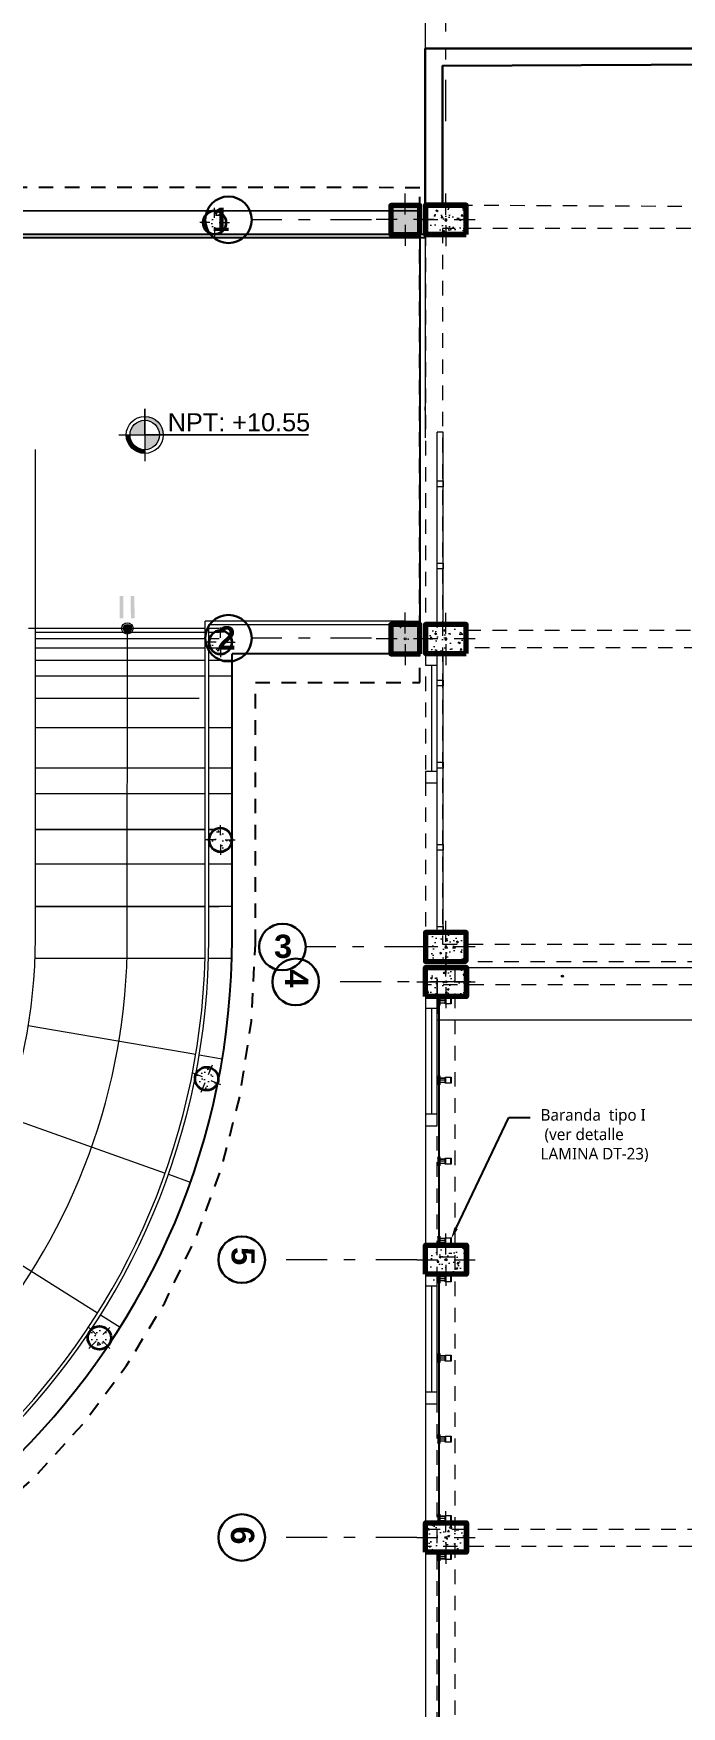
# Model space of a CAD drawing. Header units: metres. Extents: x 27 to 147, y -173 to 8.
# Drawn here: x 113.77 to 119.34, y -17.81 to -3.43 of the extents above; entities that cross this region are included whole.
import ezdxf
from ezdxf import colors
from ezdxf.entities.mleader import LeaderData, LeaderLine
from ezdxf.math import Vec2, Vec3

# ---------------------------------------------------------------- set-up
doc = ezdxf.new("R2010")
doc.units = ezdxf.units.M
for name, pattern in [('DASHED2', [0.375, 0.25, -0.125]), ('Dot & Dashed', [0.670277762413025, 0.352777767181396, -0.176388883590699, 0, -0.14111111164093]), ('HIDDEN2', [0.1875, 0.125, -0.0625]), ('Rayas', [282.22222328186047, 141.11111164093, -141.1111116409305]), ('RAYITAS2', [0.1875, 0.125, -0.0625])]:
    doc.linetypes.add(name, pattern=pattern)
for name, color, linetype, lineweight in [('05', 152, 'Continuous', 50), ('COLUMNAS 50', 32, 'Continuous', 70), ('Cotas varias El', 253, 'Continuous', 13), ('Equipamiento SR', 23, 'Continuous', 0), ('flechas', 180, 'Continuous', 15), ('GRAFO 0 BLANCO', 7, 'Continuous', 0), ('GRAFO 3', 22, 'Continuous', 30), ('GRAFO 4', 7, 'Continuous', 30), ('GRAFO00', 7, 'Continuous', 0), ('GRAFO01', 7, 'Continuous', 0), ('Letras El', 9, 'Continuous', 5), ('linea 001', 252, 'Continuous', 0), ('parasoles', 11, 'Continuous', 20), ('Proyeccciones', 1, 'DASHED2', 18), ('PROYECCION LOSA', 7, 'Rayas', 5), ('proyecciones', 1, 'DASHED2', 5), ('Structural - Bearing_Pen_No__20', 1, 'Continuous', 0), ('TEXTO 100', 7, 'Continuous', 20), ('Vanos', 140, 'Continuous', 5), ('vidrio templado', 150, 'Continuous', 5)]:
    doc.layers.add(name, color=color, linetype=linetype, lineweight=lineweight)
doc.layers.add('Structural - Bearing_Pen_No__169', color=7, linetype='Continuous', lineweight=13, true_color=0x68b353)
doc.layers.add('Structural - Bearing_Pen_No__28', color=7, linetype='Continuous', lineweight=35, true_color=0xa80f02)
doc.styles.add('Generales', font='trebuc.ttf', dxfattribs={"height": 0.1})
doc.styles.add('GENERATED_STYLE_1', font='arialbd.ttf')
doc.styles.add('JOS', font='arial.ttf', dxfattribs={"height": 1})

# ---------------------------------------------------------------- blocks, each defined once
blk = doc.blocks.new('columna pasillos')
at = {"layer": 'GRAFO 0 BLANCO'}
h = blk.add_hatch(dxfattribs=at)
h.set_pattern_fill('AR-CONC', color=256, scale=0.02399999999999999, angle=-90.00000079175783)
h.set_pattern_definition([(319.9999992082422, (0, 0), (-0.01506051477462154, -0.1721424436160628), [0.01799999999999999, -0.1979999999999999]), (264.9999992082422, (0, 0), (0.1805261125481726, 0.03330031757246919), [0.01439999999999999, -0.1583999999999999]), (10.45144366824218, (-0.001255042758233223, -0.01434520342265684), (0.1654655959138421, -0.1388421255010397), [0.01529764607999999, -0.1682741068799999]), (316.1841992082421, (0.04799999999999998, -6.63301485462505e-10), (-0.03972463092985215, -0.2561379188122313), [0.02699999999999999, -0.2969999999999999]), (6.635634698242177, (0.0446896060250406, -0.02134481941755587), (0.2337884610860787, -0.2243188701924863), [0.02294648207999999, -0.2524113023999999]), (261.1841631982422, (0.04799999999999998, -6.63301485462505e-10), (0.2337884609649843, -0.224318870043817), [0.02159999999999999, -0.2376000002399999]), (290.9999992082422, (0.03599999966834924, -0.0240000004974761), (-0.09662853573932795, -0.1432576911731422), [0.01799999999999999, -0.1979999999999999]), (235.9999992082422, (0.03599999966834924, -0.0240000004974761), (0.1740360100042875, -0.0583956820661451), [0.0144, -0.1584]), (341.4514439482422, (0.02794762174337869, -0.03593814134620205), (0.07740747388692112, -0.2016533714848699), [0.0152976456, -0.1682741068799999]), (307.4999992082422, (0, 0), (0.07989452487918647, -0.002918366380194698), [0, -0.15648, 0, -0.1608, 0, -0.1589999999999999]), (277.4999992082422, (0, 0), (0.09465880997929434, -0.063136690294185), [0, -0.09167999999999997, 0, -0.15288, 0, -0.06059999999999998]), (237.4999992082422, (7.39581156290693e-10, 0.05351999999999998), (-0.005413170986677214, -0.1281173846065747), [0, -0.05999999999999998, 0, -0.1871999999999999, 0, -0.2483999999999999]), (227.4999992082422, (1.071231899021946e-09, 0.07751999999999996), (0.02402519382561498, -0.1399646809741716), [0, -0.07799999999999999, 0, -0.12432, 0, -0.1763999999999999])])
h.paths.add_polyline_path([(-235.5346923206634, 35.02399061012053), (-235.7846922043217, 35.02399061004231), (-235.7846918552657, 34.67399061008165), (-235.5346919716073, 34.67399061016009)])
h.paths.add_polyline_path([(-235.6509782994193, 34.84899061014031, -1), (-235.6684059762088, 34.84899061014031, -1)], flags=16)
at = {"layer": 'COLUMNAS 50', "color": 1, "linetype": 'Continuous', "lineweight": 9}
for p, q in [((-235.659692137814, 35.09899060864817), (-235.659692137814, 34.9189906086481)), ((-235.7046921628762, 34.84899061014031), (-235.8846921628762, 34.84899061014031)), ((-235.6146921127519, 34.84899061014031), (-235.4346921127519, 34.84899061014031)), ((-235.659692137814, 34.77899066027092), (-235.659692137814, 34.59899066027086))]:
    blk.add_line(p, q, dxfattribs=at)
at = {"layer": 'COLUMNAS 50', "linetype": 'Continuous'}
blk.add_lwpolyline([(-235.7846922043217, 35.02399061004231), (-235.5346923206634, 35.02399061012053), (-235.5346919716073, 34.67399061016009), (-235.7846918552657, 34.67399061008165)], close=True, dxfattribs=at)
at = {"layer": 'COLUMNAS 50', "color": 1, "linetype": 'Continuous', "lineweight": 9}
blk.add_circle((-235.659692137814, 34.84899061014031), 0.0087138383947443, dxfattribs=at)
blk.add_point((-235.659692137814, 34.84899061014031), dxfattribs=at)
blk = doc.blocks.new('A$C080739DF')
at = {"layer": 'parasoles', "linetype": 'Continuous'}
h = blk.add_hatch(dxfattribs=at)
h.set_pattern_fill('LIGHTWEIGHT_CONCRETE', color=256, scale=0.001, style=0, pattern_type=2)
h.set_pattern_definition([(0, (184.8167124095916, -24.72910531852027), (0, 0.7794228634059974), [0.04875, -0.40125]), (0, (185.0417124095974, -24.33939390275224), (0, 0.7794228634059974), [0.04875, -0.40125]), (60.00000000000014, (184.8167124095916, -24.72910531852027), (-0.6750000000000032, 0.3897114317029972), [0.04875000000000001, -0.4012499999999999]), (60.00000000000014, (185.2667124096033, -24.72910531852027), (-0.6750000000000032, 0.3897114317029972), [0.04875000000000001, -0.4012499999999999]), (120.0000000000003, (184.8654624078035, -24.72910531852027), (0.6750000000000005, 0.3897114317030018), [0.04874999999999995, -0.4012499999999995]), (120.0000000000003, (185.31546241675, -24.72910531852027), (0.6750000000000005, 0.3897114317030018), [0.04874999999999995, -0.4012499999999995]), (0, (184.8167124095916, -24.65410531851954), (0, 0.15), [0, -0.15, 0, -0.225]), (44.99999999999999, (184.8917124096033, -24.65410531851954), (-0.1060660171779821, 0.1060660171779822), [0, -0.1125, 0, -0.1875])])
h.paths.add_polyline_path([(-1.989917751643588e-05, -3.036353831475935e-06), (0.09998010082830433, -3.036353831475935e-06), (0.09998010082830433, 0.09999696364471333), (-1.989917751643588e-05, 0.09999696364471333)])
for p, q in [((0.09998010082830433, 1.112497816962474), (-1.989917751643588e-05, 1.112497816962474)), ((-1.989917751643588e-05, 1.112497816962474), (-1.989917751643588e-05, 1.01249781696211)), ((-1.989917751643588e-05, 1.01249781696211), (0.09998010082830433, 1.01249781696211)), ((0.09998010082830433, 1.01249781696211), (0.09998010082830433, 1.112497816962474)), ((0.09998010082830433, 0.09999696364471333), (-1.989917751643588e-05, 0.09999696364471333)), ((-1.989917751643588e-05, 0.09999696364471333), (-1.989917751643588e-05, -3.036353831475935e-06)), ((0.09998010082830433, -3.036353831475935e-06), (0.09998010082830433, 0.09999696364471333)), ((-1.989917751643588e-05, -3.036353831475935e-06), (0.09998010082830433, -3.036353831475935e-06))]:
    blk.add_line(p, q, dxfattribs=at)
at = {"layer": 'parasoles', "linetype": 'Continuous', "flags": 128}
for points in [[(-1.990278639141252e-05, 1.012324422215585), (-1.989943945090999e-05, 0.09999695892079785)], [(0.04998010054890756, 0.09999695893898775), (0.04998009720196706, 1.012324422401122)]]:
    blk.add_lwpolyline(points, dxfattribs=at)
blk = doc.blocks.new('CC 20')
at = {"layer": 'Structural - Bearing_Pen_No__169', "linetype": 'Continuous', "lineweight": 13, "true_color": 0x68b353}
h = blk.add_hatch(dxfattribs=at)
h.set_pattern_fill('STRUCTURAL_CONCRETE', color=85, scale=0.5, style=0, pattern_type=2)
h.set_pattern_definition([(0, (2785.243095673833, 1847.384106738051), (0, 0.3117691577510656), [0.0300000011921, -0.1500000059605]), (0, (2785.333095677409, 1847.539991310553), (0, 0.3117691577510656), [0.0300000011921, -0.1500000059605]), (60.00000000000014, (2785.243095673833, 1847.384106738051), (-0.2700000107289013, 0.1558845788755322), [0.0300000011921, -0.1500000059605]), (60.00000000000014, (2785.423095680985, 1847.384106738051), (-0.2700000107289013, 0.1558845788755322), [0.0300000011921, -0.1500000059605]), (120.0000000000003, (2785.273095675025, 1847.384106738051), (0.2700000107289002, 0.1558845788755341), [0.03000000119209997, -0.1500000059604998]), (120.0000000000003, (2785.453095682177, 1847.384106738051), (0.2700000107289002, 0.1558845788755341), [0.03000000119209997, -0.1500000059604998]), (0, (2785.243095673833, 1847.414106739243), (0, 0.0600000023842), [0, -0.0600000023842, 0, -0.0900000035763]), (44.99999999999999, (2785.273095675025, 1847.414106739243), (-0.04242640855707682, 0.04242640855707686), [0, -0.04500000178815, 0, -0.07500000298025])])
h.paths.add_polyline_path([(2788.202981145824, 1849.662965080386), (2788.302981145824, 1849.762965080386), (2788.202981063535, 1849.862965080385), (2788.10385682874, 1849.776169994727)])
at = {"layer": 'Structural - Bearing_Pen_No__20', "color": 1, "linetype": 'Continuous', "lineweight": 0}
for p, q in [((2788.202981063535, 1849.802965025247), (2788.202981063535, 1849.890465025246)), ((2788.162981200963, 1849.762964998097), (2788.075481200963, 1849.762964998097)), ((2788.202981063535, 1849.722965025246), (2788.202981063535, 1849.635465025247)), ((2788.242981200963, 1849.762964998097), (2788.330481200963, 1849.762964998097))]:
    blk.add_line(p, q, dxfattribs=at)
at = {"layer": 'Structural - Bearing_Pen_No__28', "color": 14, "linetype": 'Continuous', "lineweight": 35, "true_color": 0xa80f02}
blk.add_circle((2788.202981145824, 1849.762965080386), 0.1, dxfattribs=at)
blk = doc.blocks.new('*U267')
blk.add_blockref('CC 20', (-2788.202981200963, -1849.762965025247))
blk = doc.blocks.new('*U268')
at = {"color": 0, "linetype": 'ByBlock', "lineweight": -2, "transparency": 16777216}
blk.add_blockref('*U267', (67.45851528284284, 266.2461616002437), dxfattribs=at)
for p, rotation in [((79.57709763880338, 266.2498742433697), 157.4999999999999), ((68.38166971346018, 264.0193994227056), 22.5), ((78.65530776094835, 264.0225468495708), 134.9999999999999), ((70.08669819041573, 262.3154153292195), 45), ((76.95132366746226, 262.3175183726152), 112.4999999999999), ((72.31402558421462, 261.3936254513645), 67.49999999999996), ((74.72456148992408, 261.3943639419979), 89.99999999999991)]:
    blk.add_blockref('*U267', p, dxfattribs=dict(at, rotation=rotation))

msp = doc.modelspace()

# ---------------------------------------------------------------- hatches: boundary and pattern name
at = {"layer": 'Equipamiento SR'}
msp.add_hatch(color=256, dxfattribs=at).paths.add_polyline_path([(114.5855552504401, -8.573433806805525, 1), (114.569074150171, -8.508286181109412, 1)])
at = {"layer": 'GRAFO 0 BLANCO', "true_color": 0x939598}
h = msp.add_hatch(color=252, dxfattribs=at)
h.dxf.hatch_style = 1
h.paths.add_polyline_path([(117.089485946429, -5.155578440579376), (117.0894859465072, -4.905578556921029), (116.8394859464676, -4.905578332543456), (116.8394859463889, -5.155578216201803)])
h = msp.add_hatch(color=252, dxfattribs=at)
h.dxf.hatch_style = 1
h.paths.add_polyline_path([(117.0894839747595, -8.758489214694038), (117.0894839748377, -8.50848933103569), (116.8394839747977, -8.508489106658118), (116.8394839747195, -8.758488990316465)])
at = {"layer": 'GRAFO00'}
h = msp.add_hatch(color=256, dxfattribs=at)
h.paths.add_polyline_path([(114.6370885168134, -8.262188138166067), (114.6050899623575, -8.262492277032521), (114.6069148030171, -8.454483605209617), (114.6389133574624, -8.454179464852274)])
h.paths.add_polyline_path([(114.5410928534545, -8.263100556254841), (114.5090942990187, -8.26340469810205), (114.5109191396793, -8.455396026278692), (114.5429176941141, -8.455091884431823)])
msp.add_hatch(color=256, dxfattribs=at).paths.add_polyline_path([(114.6098824402174, -8.532595473777207, 1), (114.5447469596338, -8.549124511101837, 1)])
at = {"layer": 'TEXTO 100', "ltscale": 1.3}
h = msp.add_hatch(color=256, dxfattribs=at)
edge = h.paths.add_edge_path()
edge.add_line((114.8523713324074, -6.878257272289943), (114.7259209945971, -6.878257270293943))
edge.add_line((114.7259209945971, -6.878257270293943), (114.7259209945971, -7.004707607854513))
edge.add_arc((114.7259209957203, -6.878257270293943), 0.1264503375606894, 269.9999994913017, 359.9999990956475)
edge = h.paths.add_edge_path()
edge.add_arc((114.7259209954706, -6.878257272289943), 0.1264503395565726, 90.00000039565423, 180)
edge.add_line((114.5994706567875, -6.878257272289943), (114.7259209945978, -6.878257270293943))
edge.add_line((114.7259209945971, -6.878257270293943), (114.7259209945971, -6.751806932733373))
edge = h.paths.add_edge_path()
edge.add_line((114.7259209945971, -6.719541344748933), (114.7259209945971, -6.751806932733373))
edge.add_arc((114.7259209937243, -6.878257272289943), 0.1264503395565726, 0, 89.99999960434582, ccw=False)
edge.add_line((114.8523713324074, -6.878257272289943), (114.8846369223879, -6.878257270293943))
edge.add_arc((114.7259209957203, -6.878257270293943), 0.1587159266678152, -1.272221872585407e-14, 90.00000040528428)
msp.add_hatch(color=256, dxfattribs=at).paths.add_polyline_path([(114.5994706567368, -6.878257270293943), (114.5672050667638, -6.878257270293943, 0.4163528812831421), (114.7270793825373, -7.036968970824773), (114.7270793825373, -7.004702302155152, -0.4168992925091289)])

# ---------------------------------------------------------------- linework, layer by layer
for p, q in [((115.47662045717, -11.20723488308957), (115.47662045717, -8.758488990316323)), ((116.8394839747195, -8.758488990316465), (115.47662045717, -8.758488990316295))]:
    msp.add_line(p, q)
at = {"linetype": 'HIDDEN2'}
msp.add_lwpolyline([(115.6764905383144, -11.25429133456623), (115.6764905383144, -9.005545469613764), (117.0895171268177, -9.005545666170491), (117.0895209435079, -4.753014794950388), (102.7204905383144, -4.74700279591147), (102.7204905383145, -11.25429133456623)], dxfattribs=at)
for points in [[(102.9204905383144, -4.947086493371614), (117.0894852083025, -4.952994034242977), (117.0894852083025, -7.002994116531511)], [(103.1204905377346, -11.20723480866778), (103.1204905377347, -5.152994076337478), (117.1363868179076, -5.152994076337478), (117.1363868179076, -5.182994076337451), (103.1504905377348, -5.182994076337451), (103.1504905377347, -11.20723480866778)], [(117.089485946429, -5.155578440579376), (117.0894829371569, -8.508489331034781)]]:
    msp.add_lwpolyline(points)
msp.add_arc((109.1984559447742, -11.20723488308957), 6.278164512395826, 180, 0)
msp.add_arc((109.1984905383144, -11.25429133456623), 6.478, 180, 0, dxfattribs=at)
at = {"layer": '05'}
for points in [[(117.4894839418495, -8.756792352429166), (117.4894839419277, -8.506792468770819), (117.1394839419672, -8.506792119714767), (117.1394839418888, -8.756792003373114)], [(117.4894839747204, -8.75679235042842), (117.4894839747986, -8.506792466770072), (117.1394839748382, -8.50679211771402), (117.1394839747597, -8.756792001372368)]]:
    msp.add_lwpolyline(points, close=True, dxfattribs=at)
msp.add_lwpolyline([(117.489485880648, -11.40378359007219), (117.4895414022419, -11.40378359012755), (117.4895414023201, -11.15378370646921), (117.1395414023597, -11.15378335741315), (117.1395414022812, -11.4037832369437)], dxfattribs=at)
at = {"layer": 'COLUMNAS 50', "color": 1, "linetype": 'Continuous', "lineweight": 9}
for p, q in [((116.964485946409, -4.982378568296355), (116.964485946409, -4.802378568296291)), ((116.8944859965397, -5.027378593358463), (116.7144859965398, -5.027378593358463)), ((117.2144859449169, -5.027378593358463), (117.0344859449166, -5.027378593358463)), ((116.964485946409, -5.072378618420572), (116.964485946409, -5.252378618420636)), ((116.9644839747395, -8.585289342410789), (116.9644839747395, -8.405289342410725)), ((116.8944840248702, -8.630289367472898), (116.7144840248699, -8.630289367472898)), ((116.9644839747395, -8.675289392535234), (116.9644839747395, -8.85528939253507)), ((117.214483973247, -8.630289367472898), (117.0344839732472, -8.630289367472898))]:
    msp.add_line(p, q, dxfattribs=at)
at = {"layer": 'COLUMNAS 50', "linetype": 'Continuous'}
for points in [[(117.089485946429, -5.155578440579376), (117.0894859465072, -4.905578556921029), (116.8394859464676, -4.905578332543456), (116.8394859463889, -5.155578216201803)], [(117.0894839747595, -8.758489214694038), (117.0894839748377, -8.50848933103569), (116.8394839747977, -8.508489106658118), (116.8394839747195, -8.758488990316465)]]:
    msp.add_lwpolyline(points, close=True, dxfattribs=at)
at = {"layer": 'COLUMNAS 50', "color": 1, "linetype": 'Continuous', "lineweight": 9}
for centre in [(116.9644839747395, -8.630289367472898), (118.3145867724803, -11.52878269937166), (118.3146876134888, -11.5287816888556)]:
    msp.add_circle(centre, 0.0087138383947443, dxfattribs=at)
for p in [(116.924216827386, -8.534234036137406), (116.9894552129264, -8.633489272864864), (118.3145867724803, -11.52878269937166), (118.3146876134888, -11.5287816888556)]:
    msp.add_point(p, dxfattribs=at)
at = {"layer": 'Cotas varias El', "linetype": 'Dot & Dashed'}
for p, q in [((117.3146337199891, -4.179995973124925), (117.3146337199891, -2.912228516107952)), ((116.6756039861463, -5.02888145456685), (115.6458336992219, -5.02888145456685)), ((116.6756039861463, -5.02888145456685), (115.6458336992219, -5.02888145456685)), ((116.6756039861454, -8.625120226242636), (115.645833699221, -8.625120226242636)), ((117.1391332526116, -11.27878473500291), (116.1093629656872, -11.27878473500291)), ((117.1391332526116, -11.27878473500291), (116.1093629656872, -11.27878473500291)), ((117.528117733881, -11.57878179278755), (116.223174345138, -11.57878179278755)), ((117.5281177338811, -11.5787820398282), (116.223174345138, -11.5787820398282)), ((117.0645859837649, -13.96625135241898), (115.7596425950219, -13.96625135241898)), ((117.0645859837649, -13.96625159945963), (115.7596425950219, -13.96625159945963)), ((117.0645867231681, -16.3537810557486), (115.7596433344251, -16.3537810557486)), ((117.0645867231681, -16.35378130278924), (115.7596433344251, -16.35378130278924))]:
    msp.add_line(p, q, dxfattribs=at)
at = {"layer": 'Cotas varias El'}
for p, q in [((117.1396874971316, -4.267291695822173), (117.1397429880466, -5.017609544632144)), ((117.2395866561231, -11.55378265998927), (117.2395866561231, -11.85378265998928)), ((117.2396874971316, -11.55378164947324), (117.2396874971316, -11.85378164947322)), ((117.2397016191617, -11.90378077287905), (127.5396570676629, -11.90378077287905))]:
    msp.add_line(p, q, dxfattribs=at)
msp.add_lwpolyline([(117.4894858806477, -11.45378288583147), (120.4394866470472, -11.45378237351095)], dxfattribs=at)
at = {"layer": 'Equipamiento SR'}
msp.add_circle((114.5773147003061, -8.540859993957298), 0.03360000000000191, dxfattribs=at)
msp.add_circle((114.5773147003061, -8.540859993957298), 0.03360000000000191, dxfattribs=at)
at = {"layer": 'flechas', "color": 7, "true_color": 0xffffff}
msp.add_arc((109.1984559447742, -11.20723488308957), 5.377965406460437, 280.5003547340533, 0, dxfattribs=at)
at = {"layer": 'GRAFO 3', "linetype": 'Continuous'}
for centre in [(115.4458302111941, -5.028867784355064), (115.4458302111941, -5.028867784355064), (115.4458302111933, -8.62510655603085), (115.9093629661544, -11.27877106479112), (116.023174345138, -11.5787820398282), (115.5596433344252, -13.96625159945963), (115.5596433344252, -16.35378112527714), (115.5596433344252, -16.35378137231778)]:
    msp.add_circle(centre, 0.2, dxfattribs=at)
at = {"layer": 'GRAFO 4', "linetype": 'Continuous'}
for points in [[(117.1369546259523, -3.556791944971145), (117.1369546259523, -3.656791944971168), (117.1369546259521, -4.903881511998968), (117.2843766783203, -4.903881511998968), (117.2843766783212, -3.706791944971165), (127.4423674356931, -3.656791944971168), (127.4423674356931, -4.903881586739364)], [(127.4423674356931, -8.933832548227551), (127.4423682833988, -10.55378521671245), (127.542425676756, -10.55378545825547), (127.5423673690572, -3.556791944971202), (117.1369546259523, -3.556791944971145)]]:
    msp.add_lwpolyline(points, dxfattribs=at)
msp.add_lwpolyline([(117.2394304554632, -8.631792281738306), (117.2394304554632, -8.631792281738306)], close=True, dxfattribs=at)
at = {"layer": 'GRAFO00'}
for centre, radius in [((114.5764213502302, -8.540372911468268), 0.04876075618795802), ((114.5773147003061, -8.540859993957298), 0.03360000000000191), ((114.5773147003061, -8.540859993957298), 0.03360000000000191)]:
    msp.add_circle(centre, radius, dxfattribs=at)
at = {"layer": 'GRAFO01'}
msp.add_line((117.1394858807656, -11.70378287150523), (117.1395866561231, -40.25378302024798), dxfattribs=at)
at = {"layer": 'GRAFO01', "color": 251, "linetype": 'DASHED2', "lineweight": 9, "ltscale": 0.4}
msp.add_lwpolyline([(116.8394231299954, -4.902994201198425), (116.8394231299954, -4.903607395216028)], dxfattribs=at)
at = {"layer": 'GRAFO01', "color": 251, "linetype": 'DASHED2', "lineweight": 9, "ltscale": 0.2}
for points in [[(117.1394858807656, -11.70378311854587), (117.1394858806873, -11.45378323488753), (117.4894858806478, -11.45378288583147), (117.4894858807262, -11.70378276948982)], [(117.1395867217741, -11.70378210802984), (117.1395867216958, -11.4537822243715), (117.4895867216563, -11.45378187531544), (117.4895867217347, -11.70378175897379)], [(117.1394851413622, -14.0912526781773), (117.139485141284, -13.84125279451895), (117.4894851412444, -13.8412524454629), (117.4894851413229, -14.09125232912125)], [(117.1395859823707, -14.09125142062062), (117.1395859822925, -13.84125153696228), (117.4895859822529, -13.84125118790623), (117.4895859823314, -14.09125107156457)], [(117.1395859823707, -14.09125166766127), (117.1395859822925, -13.84125178400292), (117.4895859822529, -13.84125143494687), (117.4895859823314, -14.09125131860522)], [(117.1394858807654, -16.47878238150692), (117.1394858806872, -16.22878249784857), (117.4894858806477, -16.22878214879252), (117.4894858807261, -16.47878203245087)], [(117.139586721774, -16.47878112395024), (117.1395867216957, -16.22878124029189), (117.4895867216562, -16.22878089123584), (117.4895867217346, -16.47878077489419)], [(117.139586721774, -16.47878137099089), (117.1395867216957, -16.22878148733254), (117.4895867216562, -16.22878113827649), (117.4895867217346, -16.47878102193484)]]:
    msp.add_lwpolyline(points, close=True, dxfattribs=at)
at = {"layer": 'linea 001'}
for p, q in [((113.7864213512346, -11.20723488308957), (113.7864213512346, -7.002994158626194)), ((116.9644839090418, -8.478489218846875), (115.2464213512341, -8.478571454058567)), ((115.2464213512341, -11.20723488308957), (115.2464213512341, -8.478571454058596)), ((115.2464213512341, -8.5409817704695), (113.7264213512347, -8.540981770469472)), ((115.2464213512341, -8.576832060678498), (113.7864213512345, -8.576832060678527)), ((114.5764213512346, -11.20723488308957), (114.5773147003061, -8.540859993957298)), ((115.2764213512341, -8.508571321061908), (116.9644839090418, -8.508489218846847)), ((115.2764213512341, -11.20723488308957), (115.2764213512341, -8.508571321061908)), ((115.3664213512347, -8.540981770469472), (115.2764213512341, -8.540981770469472)), ((115.3664213512347, -8.576832060678527), (115.2764213512341, -8.576832060678527)), ((115.2464213512341, -8.631717652990147), (113.7864213512345, -8.631717652990147)), ((115.2464213512341, -8.7113640187072), (113.7864213512345, -8.7113640187072)), ((115.3664213512347, -8.631717652990147), (115.2764213512341, -8.631717652990119)), ((115.3664213512347, -8.7113640187072), (115.2764213512341, -8.711364018707258)), ((115.2464213512341, -8.816044152690694), (113.7864213512345, -8.816044152690694)), ((115.47662045717, -8.816044152690694), (115.2764213512341, -8.816044152690665)), ((115.2464213512342, -8.950480074598119), (113.7864213512346, -8.950480074598119)), ((115.47662045717, -8.950480074598119), (115.2764213512341, -8.950480074598119)), ((115.1929036730034, -9.142227738140804), (113.7864213512345, -9.142227738140747)), ((115.2464213512341, -9.39533473455785), (113.7864213512345, -9.395334734557792)), ((115.47662045717, -9.39533473455782), (115.2764213512341, -9.395334734557792)), ((115.2464213512341, -9.742409107251802), (113.7864213512345, -9.742409107251746)), ((115.47662045717, -9.74240910725183), (115.2764213512341, -9.742409107251802)), ((115.2464213512341, -9.962731755315076), (113.7864213512345, -9.962731755315048)), ((115.47662045717, -9.962731755315048), (115.2764213512341, -9.96273175531502)), ((113.7864213512345, -10.26769981801968), (115.2464213512341, -10.26769981801968)), ((115.2464213512341, -10.26769981801968), (113.7864213512345, -10.26769981801968)), ((115.2764213512341, -10.26769981801971), (115.3353919273384, -10.26769981801968)), ((115.3353919273384, -10.26769981801968), (115.2764213512341, -10.26769981801971)), ((113.7864213512345, -10.56489686789806), (115.2464213512341, -10.56489686789806)), ((115.2764213512341, -10.56489686789803), (115.47662045717, -10.56489686789806)), ((113.7864213512345, -10.92981040569262), (115.2464213512341, -10.92981040569259)), ((115.2464213512341, -10.9298104056937), (113.7864213512345, -10.92981040569273)), ((115.2764213512341, -10.92981040569265), (115.3664213512347, -10.92981040569262)), ((115.47662045717, -10.92981040569379), (115.2764213512341, -10.92981040569367)), ((115.2439994696905, -11.37837531103955), (113.7832282971335, -11.37837531641722)), ((115.4742874115137, -11.37837531019181), (115.2740114285207, -11.37837531092907)), ((113.7252489317522, -11.95394220455094), (115.1643947824544, -12.19993793173771)), ((115.1939661795611, -12.20499262256814), (115.3913050182446, -12.23872409676201)), ((113.5255009472053, -12.73239327414737), (114.9009013869179, -13.2221794324781)), ((114.9291630124044, -13.23224352187023), (115.117761396929, -13.29940423780175)), ((113.0839909553112, -13.6469160615982), (114.3205918548153, -14.42307214215654)), ((114.3460014622721, -14.43902055472856), (114.5155674853891, -14.5454491526304))]:
    msp.add_line(p, q, dxfattribs=at)
for points in [[(117.1363868179076, -6.667025357892726), (117.1363868179076, -6.637025357892753)], [(116.9644839090418, -8.478489218846875), (117.0894829640823, -8.478489331034808)], [(117.0894829640823, -8.478489331034808), (117.0894829371569, -8.508489331034752)]]:
    msp.add_lwpolyline(points, dxfattribs=at)
for radius in [6.07796540645991, 6.047965406459909, 4.587965406460392]:
    msp.add_arc((109.1984559447742, -11.20723488308957), radius, 180, 0, dxfattribs=at)
at = {"layer": 'Proyeccciones', "color": 0, "linetype": 'Continuous'}
for points in [[(117.1394304225623, -5.055578556921025), (117.1394304225623, -4.905578556921034)], [(117.1394859465077, -6.904200415206127), (117.1394859465077, -4.953880243571682)], [(117.139742988176, -6.867609544632167), (117.139742988176, -4.917289372997722)]]:
    msp.add_lwpolyline(points, dxfattribs=at)
at = {"layer": 'PROYECCION LOSA'}
msp.add_lwpolyline([(117.1397411155438, -4.99229058399289), (117.1397411155438, -2.79229058399289)], dxfattribs=at)
at = {"layer": 'proyecciones', "linetype": 'RAYITAS2'}
for points in [[(117.1394858806873, -11.40378323488752), (127.4423674356931, -11.40378334440131), (127.4423674356931, -4.953882915452191), (117.1397435278091, -4.903881511998968)], [(117.2849578798676, -11.25378345655981), (127.2923674356931, -11.25378345655982), (127.2923674356931, -5.103882450054492), (117.2849578798676, -5.103882450054478)], [(117.4894284202947, -8.556792510435663), (127.3624229232012, -8.556792514437156), (127.3624229232012, -8.706792049039457), (117.4894284202947, -8.706792045037965)], [(127.5396429442279, -11.45378210214484), (127.5396429442279, -11.60378168822327), (117.1396874971316, -11.60378168822321), (117.1396874971316, -11.45378210214479)], [(127.5396287959973, -16.28125160189235), (127.5396287959973, -16.43125118797077), (117.1396874971317, -16.43125118797077), (117.1396874971317, -16.28125160189235)]]:
    msp.add_lwpolyline(points, close=True, dxfattribs=at)
at = {"layer": 'proyecciones', "linetype": 'HIDDEN2'}
for points in [[(117.3894859970254, -11.45378311266082), (117.3895868888388, -40.25378392956615), (117.2395866561231, -40.25378392956615), (117.2394857643097, -11.45378311266082)], [(117.3895868380339, -11.45378210214479), (117.3896877298473, -40.25378291905012), (117.2396874971316, -40.25378291905012), (117.2395866053182, -11.45378210214479)]]:
    msp.add_lwpolyline(points, close=True, dxfattribs=at)
at = {"layer": 'proyecciones', "linetype": 'RAYITAS2'}
for points in [[(117.38959197931, -13.94378264820164), (117.2395917465942, -13.94378269937163)], [(117.3896928203185, -13.94378163768561), (117.2396925876027, -13.94378168885562)]]:
    msp.add_lwpolyline(points, dxfattribs=at)
at = {"layer": 'TEXTO 100', "ltscale": 1.3}
msp.add_lwpolyline([(114.5029877262786, -6.878257270293943), (116.1338555863637, -6.878257270293943), (114.7270793825373, -6.878257270293943), (114.7270793825373, -6.654165616779608), (114.7270793825373, -7.102348927800307)], dxfattribs=at)
for radius in [0.1587159278333798, 0.1264503378603642]:
    msp.add_circle((114.7259209945971, -6.878257270293943), radius, dxfattribs=at)
at = {"layer": 'Vanos', "color": 145, "lineweight": 5}
msp.add_line((117.1395867216958, -11.45378197733086), (117.1395457604829, -40.10378274542691), dxfattribs=at)
at = {"layer": 'Vanos', "linetype": 'Continuous'}
for points in [[(117.2894885840149, -8.506792263183108), (117.289490232468, -6.853881217204098), (117.2383978888346, -6.853881217204098)], [(117.2394885840149, -8.506792213317958), (117.238408744506, -6.85388121720414)], [(117.239491927883, -7.272684650210003), (117.289491927883, -7.272684650210003), (117.289491927883, -7.322684650210014), (117.239491927883, -7.322684650210014), (117.239491927883, -7.272684650210003)], [(117.239491927883, -7.978832546827384), (117.289491927883, -7.978832546827384), (117.289491927883, -8.028832546827395), (117.239491927883, -8.028832546827395), (117.239491927883, -7.978832546827384)], [(117.2394890278144, -11.15378345708481), (117.239491418341, -8.756792257772751)], [(117.2394890606854, -11.15378345508406), (117.2394914512119, -8.756792255772034)], [(117.2894890278145, -11.15378350694996), (117.289491418341, -8.756792277104488)], [(117.2894890606854, -11.15378350494921), (117.2894914512119, -8.756792275103741)], [(117.2394911656568, -8.985159844627212), (117.2894911656568, -8.985159844627212), (117.2894911656568, -9.035159844627195), (117.2394911656568, -9.035159844627195), (117.2394911656568, -8.985159844627212)], [(117.2394918950121, -9.691487559991963), (117.2894918950121, -9.691487559991963), (117.2894918950121, -9.741487559991974), (117.2394918950121, -9.741487559991974), (117.2394918950121, -9.691487559991963)], [(117.2394918950121, -10.39763545660937), (117.2894918950121, -10.39763545660937), (117.2894918950121, -10.44763545660935), (117.2394918950121, -10.44763545660935), (117.2394918950121, -10.39763545660937)], [(117.2394918950121, -11.10378335322675), (117.2894918950121, -11.10378335322675), (117.2894918950121, -11.15378335322676), (117.2394918950121, -11.15378335322676), (117.2394918950121, -11.10378335322675)]]:
    msp.add_lwpolyline(points, dxfattribs=at)
at = {"layer": 'vidrio templado'}
for p, q in [((117.2612530258647, -11.76090432694575), (117.2612530258647, -11.72280432694576)), ((117.2612530258647, -11.76090432694575), (117.2612530258647, -11.72280432694576)), ((117.2612530262635, -11.7232042578522), (117.3079630262635, -11.7232042578522)), ((117.3079630262635, -11.7232042578522), (117.2612530262635, -11.7232042578522)), ((117.2612530262635, -11.7232042578522), (117.3079630262635, -11.7232042578522)), ((117.3079630262635, -11.7232042578522), (117.2612530262635, -11.7232042578522)), ((117.3079630262635, -11.7422542578522), (117.2612530262635, -11.7422542578522)), ((117.3079630262635, -11.7422542578522), (117.2612530262635, -11.7422542578522)), ((117.3079630262635, -11.76130425785219), (117.2612530262635, -11.76130425785219)), ((117.3079630262635, -11.76130425785219), (117.2612530262635, -11.76130425785219)), ((117.3079630262635, -11.76130425785219), (117.2612530262635, -11.76130425785219)), ((117.3079630262635, -11.76130425785219), (117.2612530262635, -11.76130425785219)), ((117.3079630262635, -11.7232042578522), (117.3079630262635, -11.76130425785219)), ((117.3079630262635, -11.7232042578522), (117.3079630262635, -11.76130425785219)), ((117.2612530258647, -12.44330273312049), (117.2612530258647, -12.40520273312051)), ((117.2612530258647, -12.40520273312051), (117.3079630258646, -12.40520273312051)), ((117.3079630258646, -12.40520273312051), (117.2612530258647, -12.40520273312051)), ((117.2612530258647, -12.44330273312049), (117.2612530258647, -12.40520273312051)), ((117.2612530258647, -12.40520273312051), (117.3079630258646, -12.40520273312051)), ((117.3079630258646, -12.40520273312051), (117.2612530258647, -12.40520273312051)), ((117.3079630258646, -12.4242527331205), (117.2612530258647, -12.4242527331205)), ((117.3079630258646, -12.4242527331205), (117.2612530258647, -12.4242527331205)), ((117.3079630258646, -12.44330273312049), (117.2612530258647, -12.44330273312049)), ((117.3079630258646, -12.44330273312049), (117.2612530258647, -12.44330273312049)), ((117.3079630258646, -12.44330273312049), (117.2612530258647, -12.44330273312049)), ((117.3079630258646, -12.44330273312049), (117.2612530258647, -12.44330273312049)), ((117.3079630258646, -12.40520273312051), (117.3079630258646, -12.44330273312049)), ((117.3079630258646, -12.40520273312051), (117.3079630258646, -12.44330273312049)), ((117.2612530258647, -13.13930273312046), (117.2612530258647, -13.10120273312048)), ((117.2612530258647, -13.10120273312048), (117.3079630258646, -13.10120273312048)), ((117.3079630258646, -13.10120273312048), (117.2612530258647, -13.10120273312048)), ((117.2612530258647, -13.13930273312046), (117.2612530258647, -13.10120273312048)), ((117.2612530258647, -13.10120273312048), (117.3079630258646, -13.10120273312048)), ((117.3079630258646, -13.10120273312048), (117.2612530258647, -13.10120273312048)), ((117.3079630258646, -13.12025273312047), (117.2612530258647, -13.12025273312047)), ((117.3079630258646, -13.12025273312047), (117.2612530258647, -13.12025273312047)), ((117.3079630258646, -13.13930273312046), (117.2612530258647, -13.13930273312046)), ((117.3079630258646, -13.13930273312046), (117.2612530258647, -13.13930273312046)), ((117.3079630258646, -13.13930273312046), (117.2612530258647, -13.13930273312046)), ((117.3079630258646, -13.13930273312046), (117.2612530258647, -13.13930273312046)), ((117.3079630258646, -13.10120273312048), (117.3079630258646, -13.13930273312046)), ((117.3079630258646, -13.10120273312048), (117.3079630258646, -13.13930273312046)), ((117.2612530258647, -13.82220268762028), (117.2612530258647, -13.78410268762029)), ((117.2612530258647, -13.78410268762029), (117.3079630258646, -13.78410268762029)), ((117.3079630258646, -13.78410268762029), (117.2612530258647, -13.78410268762029)), ((117.2612530258647, -13.82220268762028), (117.2612530258647, -13.78410268762029)), ((117.2612530258647, -13.78410268762029), (117.3079630258646, -13.78410268762029)), ((117.3079630258646, -13.78410268762029), (117.2612530258647, -13.78410268762029)), ((117.3079630258646, -13.80315268762029), (117.2612530258647, -13.80315268762029)), ((117.3079630258646, -13.80315268762029), (117.2612530258647, -13.80315268762029)), ((117.3079630258646, -13.78410268762029), (117.3079630258646, -13.82220268762028)), ((117.3079630258646, -13.78410268762029), (117.3079630258646, -13.82220268762028)), ((117.3079630258646, -13.82220268762028), (117.2612530258647, -13.82220268762028)), ((117.3079630258646, -13.82220268762028), (117.2612530258647, -13.82220268762028)), ((117.3079630258646, -13.82220268762028), (117.2612530258647, -13.82220268762028)), ((117.3079630258646, -13.82220268762028), (117.2612530258647, -13.82220268762028)), ((117.2612554069552, -14.14843403027372), (117.2612554069552, -14.11033403027374)), ((117.2612554069552, -14.14843403027372), (117.2612554069552, -14.11033403027374)), ((117.261255407354, -14.11073396118018), (117.307965407354, -14.11073396118018)), ((117.307965407354, -14.11073396118018), (117.261255407354, -14.11073396118018)), ((117.261255407354, -14.11073396118018), (117.307965407354, -14.11073396118018)), ((117.307965407354, -14.11073396118018), (117.261255407354, -14.11073396118018)), ((117.307965407354, -14.12978396118017), (117.261255407354, -14.12978396118017)), ((117.307965407354, -14.12978396118017), (117.261255407354, -14.12978396118017)), ((117.307965407354, -14.14883396118016), (117.261255407354, -14.14883396118016)), ((117.307965407354, -14.14883396118016), (117.261255407354, -14.14883396118016)), ((117.307965407354, -14.14883396118016), (117.261255407354, -14.14883396118016)), ((117.307965407354, -14.14883396118016), (117.261255407354, -14.14883396118016)), ((117.307965407354, -14.11073396118018), (117.307965407354, -14.14883396118016)), ((117.307965407354, -14.11073396118018), (117.307965407354, -14.14883396118016)), ((117.2612554069552, -14.83083243644846), (117.2612554069552, -14.79273243644848)), ((117.2612554069552, -14.79273243644848), (117.3079654069552, -14.79273243644848)), ((117.3079654069552, -14.79273243644848), (117.2612554069552, -14.79273243644848)), ((117.2612554069552, -14.83083243644846), (117.2612554069552, -14.79273243644848)), ((117.2612554069552, -14.79273243644848), (117.3079654069552, -14.79273243644848)), ((117.3079654069552, -14.79273243644848), (117.2612554069552, -14.79273243644848)), ((117.3079654069552, -14.79273243644848), (117.3079654069552, -14.83083243644846)), ((117.3079654069552, -14.79273243644848), (117.3079654069552, -14.83083243644846)), ((117.3079654069552, -14.81178243644847), (117.2612554069552, -14.81178243644847)), ((117.3079654069552, -14.81178243644847), (117.2612554069552, -14.81178243644847)), ((117.3079654069552, -14.83083243644846), (117.2612554069552, -14.83083243644846)), ((117.3079654069552, -14.83083243644846), (117.2612554069552, -14.83083243644846)), ((117.3079654069552, -14.83083243644846), (117.2612554069552, -14.83083243644846)), ((117.3079654069552, -14.83083243644846), (117.2612554069552, -14.83083243644846)), ((117.2612554069552, -15.52683243644843), (117.2612554069552, -15.48873243644845)), ((117.2612554069552, -15.48873243644845), (117.3079654069552, -15.48873243644845)), ((117.3079654069552, -15.48873243644845), (117.2612554069552, -15.48873243644845)), ((117.2612554069552, -15.52683243644843), (117.2612554069552, -15.48873243644845)), ((117.2612554069552, -15.48873243644845), (117.3079654069552, -15.48873243644845)), ((117.3079654069552, -15.48873243644845), (117.2612554069552, -15.48873243644845)), ((117.3079654069552, -15.50778243644844), (117.2612554069552, -15.50778243644844)), ((117.3079654069552, -15.50778243644844), (117.2612554069552, -15.50778243644844)), ((117.3079654069552, -15.52683243644843), (117.2612554069552, -15.52683243644843)), ((117.3079654069552, -15.52683243644843), (117.2612554069552, -15.52683243644843)), ((117.3079654069552, -15.52683243644843), (117.2612554069552, -15.52683243644843)), ((117.3079654069552, -15.52683243644843), (117.2612554069552, -15.52683243644843)), ((117.3079654069552, -15.48873243644845), (117.3079654069552, -15.52683243644843)), ((117.3079654069552, -15.48873243644845), (117.3079654069552, -15.52683243644843)), ((117.2612554069552, -16.20973239094825), (117.2612554069552, -16.17163239094826)), ((117.2612554069552, -16.17163239094826), (117.3079654069552, -16.17163239094826)), ((117.3079654069552, -16.17163239094826), (117.2612554069552, -16.17163239094826)), ((117.2612554069552, -16.20973239094825), (117.2612554069552, -16.17163239094826)), ((117.2612554069552, -16.17163239094826), (117.3079654069552, -16.17163239094826)), ((117.3079654069552, -16.17163239094826), (117.2612554069552, -16.17163239094826)), ((117.3079654069552, -16.19068239094825), (117.2612554069552, -16.19068239094825)), ((117.3079654069552, -16.19068239094825), (117.2612554069552, -16.19068239094825)), ((117.3079654069552, -16.20973239094825), (117.2612554069552, -16.20973239094825)), ((117.3079654069552, -16.20973239094825), (117.2612554069552, -16.20973239094825)), ((117.3079654069552, -16.20973239094825), (117.2612554069552, -16.20973239094825)), ((117.3079654069552, -16.20973239094825), (117.2612554069552, -16.20973239094825)), ((117.3079654069552, -16.17163239094826), (117.3079654069552, -16.20973239094825)), ((117.3079654069552, -16.17163239094826), (117.3079654069552, -16.20973239094825)), ((117.2612537655884, -16.49823119366742), (117.3079637655884, -16.49823119366742)), ((117.3079637655884, -16.49823119366742), (117.2612537655884, -16.49823119366742)), ((117.2612537655884, -16.49823119366742), (117.3079637655884, -16.49823119366742)), ((117.3079637655884, -16.49823119366742), (117.2612537655884, -16.49823119366742)), ((117.3079637655884, -16.49823119366742), (117.3079637655884, -16.53633119366741)), ((117.3079637655884, -16.49823119366742), (117.3079637655884, -16.53633119366741)), ((117.3079637655884, -16.53633119366741), (117.2612537655884, -16.53633119366741)), ((117.3079637655884, -16.53633119366741), (117.2612537655884, -16.53633119366741))]:
    msp.add_line(p, q, dxfattribs=at)
at = {"layer": 'vidrio templado', "flags": 128}
for points in [[(117.246692925041, -11.77995407990498), (117.246692925041, -11.70375407990513), (117.2489829250411, -11.70375407990513), (117.2489829250411, -11.7799540799051)], [(117.246692925041, -11.77995407990498), (117.246692925041, -11.70375407990513), (117.2489829250411, -11.70375407990513), (117.2489829250411, -11.7799540799051)], [(117.2589829250411, -11.77995407990498), (117.2589829250411, -11.72915407990512), (117.2589829250411, -11.70375407990513), (117.261272925041, -11.70375407990513), (117.261272925041, -11.72915407990512), (117.261272925041, -11.77995407990498)], [(117.2589829250411, -11.77995407990498), (117.2589829250411, -11.70375407990513), (117.261272925041, -11.70375407990513), (117.261272925041, -11.77995407990498)], [(117.246692925041, -12.46235248607973), (117.246692925041, -12.38615248607987), (117.2489829250411, -12.38615248607987), (117.2489829250411, -12.46235248607984)], [(117.246692925041, -12.46235248607973), (117.246692925041, -12.38615248607987), (117.2489829250411, -12.38615248607987), (117.2489829250411, -12.46235248607984)], [(117.2589829250411, -12.46235248607973), (117.2589829250411, -12.41155248607986), (117.2589829250411, -12.38615248607987), (117.261272925041, -12.38615248607987), (117.261272925041, -12.41155248607986), (117.261272925041, -12.46235248607973)], [(117.2589829250411, -12.46235248607973), (117.2589829250411, -12.38615248607987), (117.261272925041, -12.38615248607987), (117.261272925041, -12.46235248607973)], [(117.3079829250411, -12.44965248607984), (117.3079829250411, -12.44736248607983), (117.3079829250411, -12.39885248607986), (117.3102729250412, -12.39885248607986), (117.3564929250409, -12.39885248607986), (117.3587829250411, -12.39885248607986), (117.3587829250411, -12.44965248607984), (117.3564929250409, -12.44965248607984)], [(117.3102729250412, -12.44736248607983), (117.3564929250409, -12.44736248607983), (117.3564929250409, -12.40114248607988), (117.3102729250412, -12.40114248607988)], [(117.246692925041, -13.15835248607969), (117.246692925041, -13.08215248607984), (117.2489829250411, -13.08215248607984), (117.2489829250411, -13.15835248607981)], [(117.246692925041, -13.15835248607969), (117.246692925041, -13.08215248607984), (117.2489829250411, -13.08215248607984), (117.2489829250411, -13.15835248607981)], [(117.2589829250411, -13.15835248607969), (117.2589829250411, -13.10755248607983), (117.2589829250411, -13.08215248607984), (117.261272925041, -13.08215248607984), (117.261272925041, -13.10755248607983), (117.261272925041, -13.15835248607969)], [(117.2589829250411, -13.15835248607969), (117.2589829250411, -13.08215248607984), (117.261272925041, -13.08215248607984), (117.261272925041, -13.15835248607969)], [(117.3079829250411, -13.14565248607981), (117.3079829250411, -13.1433624860798), (117.3079829250411, -13.09485248607983), (117.3102729250412, -13.09485248607983), (117.3564929250409, -13.09485248607983), (117.3587829250411, -13.09485248607983), (117.3587829250411, -13.14565248607981), (117.3564929250409, -13.14565248607981)], [(117.3102729250412, -13.1433624860798), (117.3564929250409, -13.1433624860798), (117.3564929250409, -13.09714248607985), (117.3102729250412, -13.09714248607985)], [(117.246692925041, -13.84125244057951), (117.246692925041, -13.76505244057965), (117.2489829250411, -13.76505244057965), (117.2489829250411, -13.84125244057963)], [(117.246692925041, -13.84125244057951), (117.246692925041, -13.76505244057965), (117.2489829250411, -13.76505244057965), (117.2489829250411, -13.84125244057963)], [(117.2589829250411, -13.84125244057951), (117.2589829250411, -13.79045244057964), (117.2589829250411, -13.76505244057965), (117.261272925041, -13.76505244057965), (117.261272925041, -13.79045244057964), (117.261272925041, -13.84125244057951)], [(117.2589829250411, -13.84125244057951), (117.2589829250411, -13.76505244057965), (117.261272925041, -13.76505244057965), (117.261272925041, -13.84125244057951)], [(117.3079829250411, -13.82855244057963), (117.3079829250411, -13.82626244057961), (117.3079829250411, -13.77775244057965), (117.3102729250412, -13.77775244057965), (117.3564929250409, -13.77775244057965), (117.3587829250411, -13.77775244057965), (117.3587829250411, -13.82855244057963), (117.3564929250409, -13.82855244057963)], [(117.3102729250412, -13.82626244057961), (117.3564929250409, -13.82626244057961), (117.3564929250409, -13.78004244057967), (117.3102729250412, -13.78004244057967)], [(117.2466953061315, -14.16748378323295), (117.2466953061315, -14.0912837832331), (117.2489853061316, -14.0912837832331), (117.2489853061316, -14.16748378323307)], [(117.2466953061315, -14.16748378323295), (117.2466953061315, -14.0912837832331), (117.2489853061316, -14.0912837832331), (117.2489853061316, -14.16748378323307)], [(117.2589853061316, -14.16748378323295), (117.2589853061316, -14.11668378323309), (117.2589853061316, -14.0912837832331), (117.2612753061315, -14.0912837832331), (117.2612753061315, -14.11668378323309), (117.2612753061315, -14.16748378323295)], [(117.2589853061316, -14.16748378323295), (117.2589853061316, -14.0912837832331), (117.2612753061315, -14.0912837832331), (117.2612753061315, -14.16748378323295)], [(117.2466953061315, -14.8498821894077), (117.2466953061315, -14.77368218940784), (117.2489853061316, -14.77368218940784), (117.2489853061316, -14.84988218940781)], [(117.2466953061315, -14.8498821894077), (117.2466953061315, -14.77368218940784), (117.2489853061316, -14.77368218940784), (117.2489853061316, -14.84988218940781)], [(117.2589853061316, -14.8498821894077), (117.2589853061316, -14.79908218940783), (117.2589853061316, -14.77368218940784), (117.2612753061315, -14.77368218940784), (117.2612753061315, -14.79908218940783), (117.2612753061315, -14.8498821894077)], [(117.2589853061316, -14.8498821894077), (117.2589853061316, -14.77368218940784), (117.2612753061315, -14.77368218940784), (117.2612753061315, -14.8498821894077)], [(117.3079853061316, -14.83718218940781), (117.3079853061316, -14.8348921894078), (117.3079853061316, -14.78638218940783), (117.3102753061317, -14.78638218940783), (117.3564953061314, -14.78638218940783), (117.3587853061316, -14.78638218940783), (117.3587853061316, -14.83718218940781), (117.3564953061314, -14.83718218940781)], [(117.3102753061317, -14.8348921894078), (117.3564953061314, -14.8348921894078), (117.3564953061314, -14.78867218940785), (117.3102753061317, -14.78867218940785)], [(117.2466953061315, -15.54588218940767), (117.2466953061315, -15.46968218940781), (117.2489853061316, -15.46968218940781), (117.2489853061316, -15.54588218940778)], [(117.2466953061315, -15.54588218940767), (117.2466953061315, -15.46968218940781), (117.2489853061316, -15.46968218940781), (117.2489853061316, -15.54588218940778)], [(117.2589853061316, -15.54588218940767), (117.2589853061316, -15.4950821894078), (117.2589853061316, -15.46968218940781), (117.2612753061315, -15.46968218940781), (117.2612753061315, -15.4950821894078), (117.2612753061315, -15.54588218940767)], [(117.2589853061316, -15.54588218940767), (117.2589853061316, -15.46968218940781), (117.2612753061315, -15.46968218940781), (117.2612753061315, -15.54588218940767)], [(117.3079853061316, -15.53318218940778), (117.3079853061316, -15.53089218940777), (117.3079853061316, -15.4823821894078), (117.3102753061317, -15.4823821894078), (117.3564953061314, -15.4823821894078), (117.3587853061316, -15.4823821894078), (117.3587853061316, -15.53318218940778), (117.3564953061314, -15.53318218940778)], [(117.3102753061317, -15.53089218940777), (117.3564953061314, -15.53089218940777), (117.3564953061314, -15.48467218940782), (117.3102753061317, -15.48467218940782)], [(117.2466953061315, -16.22878214390748), (117.2466953061315, -16.15258214390762), (117.2489853061316, -16.15258214390762), (117.2489853061316, -16.22878214390759)], [(117.2466953061315, -16.22878214390748), (117.2466953061315, -16.15258214390762), (117.2489853061316, -16.15258214390762), (117.2489853061316, -16.22878214390759)], [(117.2589853061316, -16.22878214390748), (117.2589853061316, -16.17798214390761), (117.2589853061316, -16.15258214390762), (117.2612753061315, -16.15258214390762), (117.2612753061315, -16.17798214390761), (117.2612753061315, -16.22878214390748)], [(117.2589853061316, -16.22878214390748), (117.2589853061316, -16.15258214390762), (117.2612753061315, -16.15258214390762), (117.2612753061315, -16.22878214390748)], [(117.3079853061316, -16.2160821439076), (117.3079853061316, -16.21379214390758), (117.3079853061316, -16.16528214390762), (117.3102753061317, -16.16528214390762), (117.3564953061314, -16.16528214390762), (117.3587853061316, -16.16528214390762), (117.3587853061316, -16.2160821439076), (117.3564953061314, -16.2160821439076)], [(117.3102753061317, -16.21379214390758), (117.3564953061314, -16.21379214390758), (117.3564953061314, -16.16757214390763), (117.3102753061317, -16.16757214390763)], [(117.2466936643659, -16.55498101572023), (117.2466936643659, -16.47878101572037), (117.248983664366, -16.47878101572037), (117.248983664366, -16.55498101572034)], [(117.2466936643659, -16.55498101572023), (117.2466936643659, -16.47878101572037), (117.248983664366, -16.47878101572037), (117.248983664366, -16.55498101572034)], [(117.258983664366, -16.55498101572023), (117.258983664366, -16.50418101572036), (117.258983664366, -16.47878101572037), (117.2612736643659, -16.47878101572037), (117.2612736643659, -16.50418101572036), (117.2612736643659, -16.55498101572023)], [(117.258983664366, -16.55498101572023), (117.258983664366, -16.47878101572037), (117.2612736643659, -16.47878101572037), (117.2612736643659, -16.55498101572023)]]:
    msp.add_lwpolyline(points, close=True, dxfattribs=at)
at = {"layer": 'vidrio templado'}
for points in [[(117.2499829336295, -11.70375407263485), (117.2499828253108, -13.84125244670803), (117.2579828253108, -13.84125244670803), (117.2579829336296, -11.70375407263474)], [(117.3079829254399, -11.76765401081154), (117.3079829254399, -11.76536401081153), (117.3079829254399, -11.71685401081156), (117.31027292544, -11.71685401081156), (117.3564929254398, -11.71685401081156), (117.3587829254399, -11.71685401081156), (117.3587829254399, -11.76765401081154), (117.3564929254398, -11.76765401081154)], [(117.31027292544, -11.76536401081153), (117.3564929254398, -11.76536401081153), (117.3564929254398, -11.71914401081158), (117.31027292544, -11.71914401081158)], [(117.24998531472, -14.09128377596282), (117.2499852064014, -16.228782150036), (117.2579852064014, -16.228782150036), (117.2579853147201, -14.09128377596271)], [(117.3079853065305, -14.15518371413951), (117.3079853065305, -14.1528937141395), (117.3079853065305, -14.10438371413953), (117.3102753065306, -14.10438371413953), (117.3564953065303, -14.10438371413953), (117.3587853065305, -14.10438371413953), (117.3587853065305, -14.15518371413951), (117.3564953065303, -14.15518371413951)], [(117.3102753065306, -14.1528937141395), (117.3564953065303, -14.1528937141395), (117.3564953065303, -14.10667371413955), (117.3102753065306, -14.10667371413955)], [(117.2499836854181, -16.47878102299076), (117.2499835646357, -18.60378201990351), (117.2579835646357, -18.60378201990351), (117.2579836854181, -16.47878102299065)], [(117.261273664366, -16.53593101572035), (117.261273664366, -16.49783101572037)], [(117.3079836647648, -16.51728094662677), (117.2612736647648, -16.51728094662677)], [(117.3079836647648, -16.54268094662676), (117.3079836647648, -16.54039094662674), (117.3079836647648, -16.49188094662678), (117.3102736647649, -16.49188094662678), (117.3564936647647, -16.49188094662678), (117.3587836647648, -16.49188094662678), (117.3587836647648, -16.54268094662676), (117.3564936647647, -16.54268094662676)], [(117.3102736647649, -16.54039094662674), (117.3564936647647, -16.54039094662674), (117.3564936647647, -16.4941709466268), (117.3102736647649, -16.4941709466268)], [(117.3079836647648, -16.53633094662676), (117.2612736647648, -16.53633094662676)]]:
    msp.add_lwpolyline(points, close=True, dxfattribs=at)
for centre, start, end in [((117.2466650280412, -11.71254312464059), 90, 270), ((117.2466650280412, -11.77151697512697), 90, 270), ((117.2612530258646, -11.71254312464059), 270, 90), ((117.2612530258646, -11.77151697512697), 270, 90), ((117.2466650280412, -12.39494153081533), 90, 270), ((117.2466650280412, -12.45391538130171), 90, 270), ((117.2612530258646, -12.39494153081533), 270, 90), ((117.2612530258646, -12.45391538130171), 270, 90), ((117.2466650280412, -13.0909415308153), 90, 270), ((117.2466650280412, -13.14991538130168), 90, 270), ((117.2612530258646, -13.0909415308153), 270, 90), ((117.2612530258646, -13.14991538130168), 270, 90), ((117.2466650280412, -13.77384148531512), 90, 270), ((117.2612530258646, -13.77384148531512), 270, 90), ((117.2466650280412, -13.8328153358015), 90, 270), ((117.2612530258646, -13.8328153358015), 270, 90), ((117.2466674091317, -14.10007282796856), 90, 270), ((117.2466674091317, -14.15904667845494), 90, 270), ((117.2612554069551, -14.10007282796856), 270, 90), ((117.2612554069551, -14.15904667845494), 270, 90), ((117.2466674091317, -14.7824712341433), 90, 270), ((117.2612554069551, -14.7824712341433), 270, 90), ((117.2466674091317, -14.84144508462968), 90, 270), ((117.2612554069551, -14.84144508462968), 270, 90), ((117.2466674091317, -15.47847123414327), 90, 270), ((117.2612554069551, -15.47847123414327), 270, 90), ((117.2466674091317, -15.53744508462965), 90, 270), ((117.2612554069551, -15.53744508462965), 270, 90), ((117.2466674091317, -16.16137118864309), 90, 270), ((117.2466674091317, -16.22034503912947), 90, 270), ((117.2612554069551, -16.16137118864309), 270, 90), ((117.2612554069551, -16.22034503912947), 270, 90), ((117.2466657673661, -16.48757006045584), 90, 270), ((117.2612537651895, -16.48757006045584), 270, 90), ((117.2466657673661, -16.54654391094222), 90, 270), ((117.2612537651895, -16.54654391094222), 270, 90)]:
    msp.add_arc(centre, 0.004757940151279171, start, end, dxfattribs=at)

# ---------------------------------------------------------------- block references
at = {"xscale": -1}
for p in [(2903.529402497059, -1854.815959156723), (2903.579601602994, -1858.423340793679), (2903.579601602994, -1860.121770377537)]:
    msp.add_blockref('CC 20', p, dxfattribs=at)
msp.add_blockref('*U268', (35.68101872926781, -278.660520757751))
at = {"layer": 'COLUMNAS 50', "xscale": -1, "rotation": 270}
for p in [(82.46549533634766, 230.6308106341364), (82.46549533634713, 230.6291134146863), (82.46543787595522, 227.0278998600772), (82.46543784308426, 227.0278998580765), (82.46543784308426, 227.0278998580765), (82.4654378102133, 227.0278998560757), (82.46549527060574, 224.3809086183774), (82.4654953034767, 224.3809086203781)]:
    msp.add_blockref('columna pasillos', p, dxfattribs=at)
at = {"layer": 'COLUMNAS 50', "rotation": 89.99999999999999}
for p in [(152.1634764908079, 224.0809093328165), (152.1634764908079, 224.0809090857759), (152.1635773318164, 224.0809103433325), (152.1635773318164, 224.0809100962919), (152.1634757514046, 221.6934397731851), (152.1635765924131, 221.6934407837011), (152.1634764908078, 219.3059100698555), (152.1634764908078, 219.3059098228148), (152.1635773318163, 219.3059110803715), (152.1635773318163, 219.3059108333308)]:
    msp.add_blockref('columna pasillos', p, dxfattribs=at)
at = {"layer": 'Cotas varias El', "rotation": 180}
for p in [(117.2394659815949, -11.7037861548997), (117.2394858807714, -11.70378590785906), (117.2394882618019, -14.09125546748739)]:
    msp.add_blockref('A$C080739DF', p, dxfattribs=at)
at = {"layer": 'parasoles', "rotation": 180}
for p in [(117.2394085211232, -8.756795037544514), (117.2394085539941, -8.756795035543796)]:
    msp.add_blockref('A$C080739DF', p, dxfattribs=at)

# ---------------------------------------------------------------- texts
at = {"char_height": 0.2, "width": 8.425260489275389e-15, "attachment_point": 9, "rotation": 4.4022710127077164e-07, "style": 'GENERATED_STYLE_1'}
for s, insert in [('1', (115.4563028035413, -5.126067655466379)), ('1', (115.4563028035413, -5.126067655466379)), ('2', (115.5075815980268, -8.722306427142165)), ('3', (115.9924718965107, -11.37597093590244))]:
    msp.add_mtext(s, dxfattribs=dict(at, insert=insert))
at = {"char_height": 0.2, "attachment_point": 9, "rotation": 270.00000044022704, "style": 'GENERATED_STYLE_1'}
for s, insert in [('4', (115.9325911271818, -11.62637955950614)), ('5', (115.469060116469, -14.01384911913756)), ('6', (115.4640104281749, -16.41345213907063)), ('6', (115.4640104281749, -16.41345238611127))]:
    msp.add_mtext(s, dxfattribs=dict(at, insert=insert))
at = {"layer": 'GRAFO01', "style": 'JOS'}
msp.add_text('NPT: +10.55', height=0.1552649359622742, rotation=8.129192432571328e-09, dxfattribs=at).set_placement((114.9238247905901, -6.846479713870792))

# ---------------------------------------------------------------- leaders
at = {"layer": 'Letras El'}
ml = msp.add_multileader_mtext('Standard', dxfattribs=at)
ml.set_content('{\\H0.86957x;Baranda  tipo I\\P (ver detalle\\PLAMINA DT-23)} ', color=256, style='Generales')
ml.set_leader_properties()
ml.build(insert=Vec2(0, 0))
ml.multileader.update_dxf_attribs({"text_right_attachment_type": 6, "dogleg_length": 0.36, "arrow_head_size": 0.1})
ctx = ml.context
ctx.base_point, ctx.char_height, ctx.arrow_head_size, ctx.landing_gap_size, ctx.plane_origin, ctx.plane_x_axis, ctx.plane_y_axis = Vec3(118.037537442069, -12.74366437703929), 0.115, 0.1, 0.09, Vec3(117.6816606832126, -13.67973794548593), Vec3(1, -2.449293598294706e-16), Vec3(2.449293598294706e-16, 1)
ctx.right_attachment = 6
notes = []
notes.append((ctx, [(0, (1, 1, 0), (117.8549200719372, -12.74366437703929), (1, -2.449293598294707e-16), 0.1826173701318089, [(0, [(117.3587756665426, -13.78645815206561)], 0, [])])]))
ctx.mtext.insert, ctx.mtext.text_direction, ctx.mtext.flow_direction = Vec3(118.127537442069, -12.67175352336926), Vec3(1, -2.449293598294706e-16), 5
for ctx, leaders in notes:
    for number, flags, end, landing, length, lines in leaders:
        leader = LeaderData()
        leader.index, (leader.has_last_leader_line, leader.has_dogleg_vector, leader.attachment_direction) = number, flags
        leader.last_leader_point, leader.dogleg_vector, leader.dogleg_length = Vec3(end), Vec3(landing), length
        for number, points, colour, breaks in lines:
            line = LeaderLine()
            line.index, line.vertices, line.color, line.breaks = number, Vec3.list(points), colors.encode_raw_color(colour), breaks
            leader.lines.append(line)
        ctx.leaders.append(leader)

doc.saveas('drawing.dxf')
